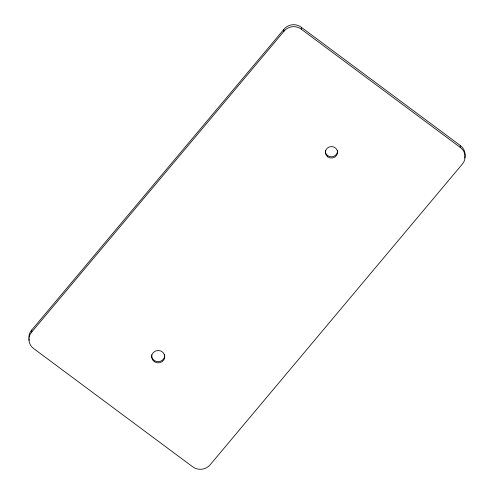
<?xml version="1.0" encoding="UTF-8"?>
<svg xmlns="http://www.w3.org/2000/svg" width="494" height="494" viewBox="0 0 494 494"><rect width="100%" height="100%" fill="white"/><g stroke="black" fill="none" stroke-linecap="round" stroke-linejoin="round"><path stroke-width="0.74" d="M28.868 337.235A12.331 11.615 -1.2 0 1 31.721 330.017L283.809 29.455A12.097 11.399 -1.2 0 1 301.556 27.473L460.223 145.446A12.449 11.726 -1.2 0 1 464.953 156.505M460.223 145.446L460.266 147.403A12.449 11.726 -1.2 0 1 462.328 164.119L210.246 464.675A12.412 11.689 -1.2 0 1 192.499 466.663L33.827 348.684A12.331 11.615 -1.2 0 1 31.764 331.968L283.846 31.412L283.809 29.455M283.846 31.412A12.097 11.399 -1.2 0 1 301.593 29.424L460.266 147.403M301.556 27.473L301.593 29.424M31.721 330.017L31.764 331.968M464.854 157.018A12.449 11.726 -1.2 0 1 464.595 158.031M29.251 340.341A12.331 11.615 -1.2 0 1 28.948 338.798M337.495 150.411A6.089 5.737 -1.2 0 1 331.351 156.82A6.089 5.737 -1.2 0 1 325.423 150.262M164.675 354.47A6.583 6.2 -1.2 0 1 158.352 361.657A6.583 6.2 -1.2 0 1 151.627 354.828M327.689 156.808A6.089 5.737 -1.2 0 0 337.495 153.121A6.089 5.737 -1.2 0 0 329.226 146.971A6.089 5.737 -1.2 0 0 327.689 156.808M154.332 361.701A6.583 6.2 -1.2 0 0 164.749 357.304A6.583 6.2 -1.2 0 0 155.524 351.018A6.583 6.2 -1.2 0 0 154.332 361.701"/></g></svg>
